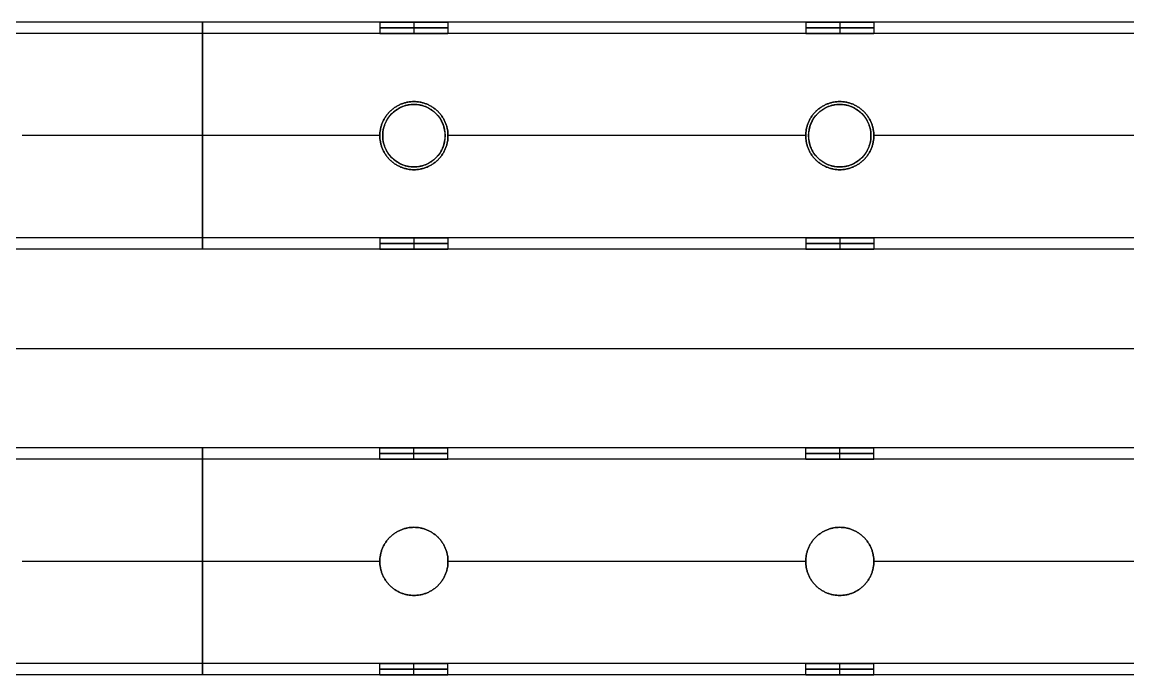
# Model space of a CAD drawing. Header units: millimetres. Extents: x -6529 to 809, y -8611 to 207.
# Drawn here: x 419.5 to 614.3, y -4410.7 to -4295.7 of the extents above; entities that cross this region are included whole.
import ezdxf

# ---------------------------------------------------------------- set-up
doc = ezdxf.new("R2010")
doc.units = ezdxf.units.MM
doc.header["$MEASUREMENT"] = 0
for name, color, linetype, true_color in [('gaten$11mm', 7, 'Continuous', 0xff6a35), ('platen', 7, 'Continuous', 0x007f00), ('staal', 5, 'Continuous', 0x0000ff)]:
    doc.layers.add(name, color=color, linetype=linetype, true_color=true_color)

# ---------------------------------------------------------------- blocks, each defined once
blk = doc.blocks.new('top plaat')
at = {"layer": 'platen'}
for p, q in [((995.5, -575), (995.5, -575, 18)), ((1070.5, -575), (1070.5, -575, 18)), ((990, -580.5), (990, -580.5, 18)), ((1001, -580.5), (1001, -580.5, 18)), ((1065, -580.5), (1065, -580.5, 18)), ((1076, -580.5), (1076, -580.5, 18)), ((995.5, -586), (995.5, -586, 18)), ((1070.5, -586), (1070.5, -586, 18)), ((0, -618), (1316, -618)), ((0, -618, 18), (1316, -618, 18))]:
    blk.add_line(p, q, dxfattribs=at)
for centre in [(995.5, -580.5, 9), (1070.5, -580.5, 9)]:
    blk.add_circle(centre, 5.5, dxfattribs=at)
for points in [[(995.5, -586), (990, -586), (990, -580.5), (990, -575), (995.5, -575), (1001, -575), (1001, -580.5), (1001, -586), (995.5, -586)], [(995.5, -586, 18), (990, -586, 18), (990, -580.5, 18), (990, -575, 18), (995.5, -575, 18), (1001, -575, 18), (1001, -580.5, 18), (1001, -586, 18), (995.5, -586, 18)], [(1070.5, -586), (1065, -586), (1065, -580.5), (1065, -575), (1070.5, -575), (1076, -575), (1076, -580.5), (1076, -586), (1070.5, -586)], [(1070.5, -586, 18), (1065, -586, 18), (1065, -580.5, 18), (1065, -575, 18), (1070.5, -575, 18), (1076, -575, 18), (1076, -580.5, 18), (1076, -586, 18), (1070.5, -586, 18)]]:
    blk.add_rational_spline(points, [1, 0.707106781187, 1, 0.707106781187, 1, 0.707106781187, 1, 0.707106781187, 1], degree=2, knots=[-37.699112, -37.699112, -37.699112, -28.274334, -28.274334, -18.849556, -18.849556, -9.424778, -9.424778, 0, 0, 0], dxfattribs=at)
blk = doc.blocks.new('plaat base')
at = {"layer": 'platen'}
for p, q in [((58, -600), (1258, -600)), ((58, -600, 18), (1258, -600, 18))]:
    blk.add_line(p, q, dxfattribs=at)

msp = doc.modelspace()

# ---------------------------------------------------------------- linework, layer by layer
at = {"layer": 'gaten$11mm'}
for centre in [(488.53, -4315.71), (563.53, -4315.71)]:
    msp.add_circle(centre, 5.5, dxfattribs=at)
at = {"layer": 'staal'}
for p, q in [((482.53, -4295.71, 20), (482.53, -4297.71, 20)), ((488.53, -4295.71, 26), (488.53, -4297.71, 26)), ((488.53, -4295.71, 14), (488.53, -4297.71, 14)), ((494.53, -4295.71, 20), (494.53, -4297.71, 20)), ((557.53, -4295.71, 20), (557.53, -4297.71, 20)), ((563.53, -4295.71, 26), (563.53, -4297.71, 26)), ((563.53, -4295.71, 14), (563.53, -4297.71, 14)), ((569.53, -4295.71, 20), (569.53, -4297.71, 20)), ((488.53, -4309.71, 2), (488.53, -4309.71)), ((488.53, -4309.71, 40), (488.53, -4309.71, 38)), ((563.53, -4309.71, 2), (563.53, -4309.71)), ((563.53, -4309.71, 40), (563.53, -4309.71, 38)), ((482.53, -4315.71, 2), (482.53, -4315.71)), ((482.53, -4315.71, 40), (482.53, -4315.71, 38)), ((494.53, -4315.71, 2), (494.53, -4315.71)), ((494.53, -4315.71, 40), (494.53, -4315.71, 38)), ((557.53, -4315.71, 2), (557.53, -4315.71)), ((557.53, -4315.71, 40), (557.53, -4315.71, 38)), ((569.53, -4315.71, 2), (569.53, -4315.71)), ((569.53, -4315.71, 40), (569.53, -4315.71, 38)), ((488.53, -4321.71, 2), (488.53, -4321.71)), ((488.53, -4321.71, 40), (488.53, -4321.71, 38)), ((563.53, -4321.71, 2), (563.53, -4321.71)), ((563.53, -4321.71, 40), (563.53, -4321.71, 38)), ((482.53, -4333.71, 20), (482.53, -4335.71, 20)), ((488.53, -4333.71, 26), (488.53, -4335.71, 26)), ((488.53, -4333.71, 14), (488.53, -4335.71, 14)), ((494.53, -4333.71, 20), (494.53, -4335.71, 20)), ((557.53, -4333.71, 20), (557.53, -4335.71, 20)), ((563.53, -4333.71, 26), (563.53, -4335.71, 26)), ((563.53, -4333.71, 14), (563.53, -4335.71, 14)), ((569.53, -4333.71, 20), (569.53, -4335.71, 20)), ((482.53, -4372.71, 1296), (482.53, -4370.71, 1296)), ((488.53, -4372.71, 1302), (488.53, -4370.71, 1302)), ((488.53, -4372.71, 1290), (488.53, -4370.71, 1290)), ((494.53, -4372.71, 1296), (494.53, -4370.71, 1296)), ((557.53, -4372.71, 1296), (557.53, -4370.71, 1296)), ((563.53, -4372.71, 1302), (563.53, -4370.71, 1302)), ((563.53, -4372.71, 1290), (563.53, -4370.71, 1290)), ((569.53, -4372.71, 1296), (569.53, -4370.71, 1296)), ((488.53, -4384.71, 1278), (488.53, -4384.71, 1276)), ((488.53, -4384.71, 1316), (488.53, -4384.71, 1314)), ((563.53, -4384.71, 1278), (563.53, -4384.71, 1276)), ((563.53, -4384.71, 1316), (563.53, -4384.71, 1314)), ((482.53, -4390.71, 1278), (482.53, -4390.71, 1276)), ((482.53, -4390.71, 1316), (482.53, -4390.71, 1314)), ((494.53, -4390.71, 1278), (494.53, -4390.71, 1276)), ((494.53, -4390.71, 1316), (494.53, -4390.71, 1314)), ((557.53, -4390.71, 1278), (557.53, -4390.71, 1276)), ((557.53, -4390.71, 1316), (557.53, -4390.71, 1314)), ((569.53, -4390.71, 1278), (569.53, -4390.71, 1276)), ((569.53, -4390.71, 1316), (569.53, -4390.71, 1314)), ((488.53, -4396.71, 1278), (488.53, -4396.71, 1276)), ((488.53, -4396.71, 1316), (488.53, -4396.71, 1314)), ((563.53, -4396.71, 1278), (563.53, -4396.71, 1276)), ((563.53, -4396.71, 1316), (563.53, -4396.71, 1314)), ((482.53, -4410.71, 1296), (482.53, -4408.71, 1296)), ((488.53, -4410.71, 1302), (488.53, -4408.71, 1302)), ((488.53, -4410.71, 1290), (488.53, -4408.71, 1290)), ((494.53, -4410.71, 1296), (494.53, -4408.71, 1296)), ((557.53, -4410.71, 1296), (557.53, -4408.71, 1296)), ((563.53, -4410.71, 1302), (563.53, -4408.71, 1302)), ((563.53, -4410.71, 1290), (563.53, -4408.71, 1290)), ((569.53, -4410.71, 1296), (569.53, -4408.71, 1296))]:
    msp.add_line(p, q, dxfattribs=at)
for points in [[(769.03, -4295.71), (451.28, -4295.71), (133.53, -4295.71)], [(769.03, -4295.71, 40), (451.28, -4295.71, 40), (133.53, -4295.71, 40)], [(482.53, -4295.71, 20), (451.03, -4295.71, 20), (419.53, -4295.71, 20)], [(451.28, -4295.71), (451.28, -4315.71), (451.28, -4335.71)], [(451.28, -4335.71, 40), (451.28, -4315.71, 40), (451.28, -4295.71, 40)], [(451.28, -4295.71, 40), (451.28, -4295.71, 20), (451.28, -4295.71)], [(557.53, -4295.71, 20), (526.03, -4295.71, 20), (494.53, -4295.71, 20)], [(632.53, -4295.71, 20), (601.03, -4295.71, 20), (569.53, -4295.71, 20)], [(769.03, -4297.71, 2), (451.28, -4297.71, 2), (133.53, -4297.71, 2)], [(769.03, -4297.71, 38), (451.28, -4297.71, 38), (133.53, -4297.71, 38)], [(482.53, -4297.71, 20), (451.03, -4297.71, 20), (419.53, -4297.71, 20)], [(451.28, -4333.71, 2), (451.28, -4315.71, 2), (451.28, -4297.71, 2)], [(451.28, -4297.71, 2), (451.28, -4297.71, 20), (451.28, -4297.71, 38)], [(451.28, -4297.71, 38), (451.28, -4315.71, 38), (451.28, -4333.71, 38)], [(557.53, -4297.71, 20), (526.03, -4297.71, 20), (494.53, -4297.71, 20)], [(632.53, -4297.71, 20), (601.03, -4297.71, 20), (569.53, -4297.71, 20)], [(482.53, -4315.71), (451.03, -4315.71), (419.53, -4315.71)], [(482.53, -4315.71, 40), (451.03, -4315.71, 40), (419.53, -4315.71, 40)], [(482.53, -4315.71, 2), (451.03, -4315.71, 2), (419.53, -4315.71, 2)], [(482.53, -4315.71, 38), (451.03, -4315.71, 38), (419.53, -4315.71, 38)], [(557.53, -4315.71), (526.03, -4315.71), (494.53, -4315.71)], [(557.53, -4315.71, 40), (526.03, -4315.71, 40), (494.53, -4315.71, 40)], [(557.53, -4315.71, 2), (526.03, -4315.71, 2), (494.53, -4315.71, 2)], [(557.53, -4315.71, 38), (526.03, -4315.71, 38), (494.53, -4315.71, 38)], [(632.53, -4315.71), (601.03, -4315.71), (569.53, -4315.71)], [(632.53, -4315.71, 40), (601.03, -4315.71, 40), (569.53, -4315.71, 40)], [(632.53, -4315.71, 2), (601.03, -4315.71, 2), (569.53, -4315.71, 2)], [(632.53, -4315.71, 38), (601.03, -4315.71, 38), (569.53, -4315.71, 38)], [(769.03, -4333.71, 2), (451.28, -4333.71, 2), (133.53, -4333.71, 2)], [(769.03, -4333.71, 38), (451.28, -4333.71, 38), (133.53, -4333.71, 38)], [(482.53, -4333.71, 20), (451.03, -4333.71, 20), (419.53, -4333.71, 20)], [(451.28, -4333.71, 38), (451.28, -4333.71, 20), (451.28, -4333.71, 2)], [(557.53, -4333.71, 20), (526.03, -4333.71, 20), (494.53, -4333.71, 20)], [(632.53, -4333.71, 20), (601.03, -4333.71, 20), (569.53, -4333.71, 20)], [(769.03, -4335.71), (451.28, -4335.71), (133.53, -4335.71)], [(769.03, -4335.71, 40), (451.28, -4335.71, 40), (133.53, -4335.71, 40)], [(482.53, -4335.71, 20), (451.03, -4335.71, 20), (419.53, -4335.71, 20)], [(451.28, -4335.71), (451.28, -4335.71, 20), (451.28, -4335.71, 40)], [(557.53, -4335.71, 20), (526.03, -4335.71, 20), (494.53, -4335.71, 20)], [(632.53, -4335.71, 20), (601.03, -4335.71, 20), (569.53, -4335.71, 20)], [(769.03, -4370.71, 1276), (451.28, -4370.71, 1276), (133.53, -4370.71, 1276)], [(769.03, -4370.71, 1316), (451.28, -4370.71, 1316), (133.53, -4370.71, 1316)], [(482.53, -4370.71, 1296), (451.03, -4370.71, 1296), (419.53, -4370.71, 1296)], [(451.28, -4410.71, 1276), (451.28, -4390.71, 1276), (451.28, -4370.71, 1276)], [(451.28, -4370.71, 1276), (451.28, -4370.71, 1296), (451.28, -4370.71, 1316)], [(451.28, -4370.71, 1316), (451.28, -4390.71, 1316), (451.28, -4410.71, 1316)], [(557.53, -4370.71, 1296), (526.03, -4370.71, 1296), (494.53, -4370.71, 1296)], [(632.53, -4370.71, 1296), (601.03, -4370.71, 1296), (569.53, -4370.71, 1296)], [(769.03, -4372.71, 1278), (451.28, -4372.71, 1278), (133.53, -4372.71, 1278)], [(769.03, -4372.71, 1314), (451.28, -4372.71, 1314), (133.53, -4372.71, 1314)], [(482.53, -4372.71, 1296), (451.03, -4372.71, 1296), (419.53, -4372.71, 1296)], [(451.28, -4372.71, 1314), (451.28, -4372.71, 1296), (451.28, -4372.71, 1278)], [(451.28, -4372.71, 1278), (451.28, -4390.71, 1278), (451.28, -4408.71, 1278)], [(451.28, -4408.71, 1314), (451.28, -4390.71, 1314), (451.28, -4372.71, 1314)], [(557.53, -4372.71, 1296), (526.03, -4372.71, 1296), (494.53, -4372.71, 1296)], [(632.53, -4372.71, 1296), (601.03, -4372.71, 1296), (569.53, -4372.71, 1296)], [(482.53, -4390.71, 1276), (451.03, -4390.71, 1276), (419.53, -4390.71, 1276)], [(482.53, -4390.71, 1316), (451.03, -4390.71, 1316), (419.53, -4390.71, 1316)], [(482.53, -4390.71, 1278), (451.03, -4390.71, 1278), (419.53, -4390.71, 1278)], [(482.53, -4390.71, 1314), (451.03, -4390.71, 1314), (419.53, -4390.71, 1314)], [(557.53, -4390.71, 1276), (526.03, -4390.71, 1276), (494.53, -4390.71, 1276)], [(557.53, -4390.71, 1316), (526.03, -4390.71, 1316), (494.53, -4390.71, 1316)], [(557.53, -4390.71, 1278), (526.03, -4390.71, 1278), (494.53, -4390.71, 1278)], [(557.53, -4390.71, 1314), (526.03, -4390.71, 1314), (494.53, -4390.71, 1314)], [(632.53, -4390.71, 1276), (601.03, -4390.71, 1276), (569.53, -4390.71, 1276)], [(632.53, -4390.71, 1316), (601.03, -4390.71, 1316), (569.53, -4390.71, 1316)], [(632.53, -4390.71, 1278), (601.03, -4390.71, 1278), (569.53, -4390.71, 1278)], [(632.53, -4390.71, 1314), (601.03, -4390.71, 1314), (569.53, -4390.71, 1314)], [(769.03, -4408.71, 1278), (451.28, -4408.71, 1278), (133.53, -4408.71, 1278)], [(769.03, -4408.71, 1314), (451.28, -4408.71, 1314), (133.53, -4408.71, 1314)], [(482.53, -4408.71, 1296), (451.03, -4408.71, 1296), (419.53, -4408.71, 1296)], [(451.28, -4408.71, 1278), (451.28, -4408.71, 1296), (451.28, -4408.71, 1314)], [(557.53, -4408.71, 1296), (526.03, -4408.71, 1296), (494.53, -4408.71, 1296)], [(632.53, -4408.71, 1296), (601.03, -4408.71, 1296), (569.53, -4408.71, 1296)], [(769.03, -4410.71, 1276), (451.28, -4410.71, 1276), (133.53, -4410.71, 1276)], [(769.03, -4410.71, 1316), (451.28, -4410.71, 1316), (133.53, -4410.71, 1316)], [(482.53, -4410.71, 1296), (451.03, -4410.71, 1296), (419.53, -4410.71, 1296)], [(451.28, -4410.71, 1316), (451.28, -4410.71, 1296), (451.28, -4410.71, 1276)], [(557.53, -4410.71, 1296), (526.03, -4410.71, 1296), (494.53, -4410.71, 1296)], [(632.53, -4410.71, 1296), (601.03, -4410.71, 1296), (569.53, -4410.71, 1296)]]:
    msp.add_open_spline(points, degree=2, dxfattribs=at)
for points, weights, knots in [([(488.53, -4295.71, 26), (482.53, -4295.71, 26), (482.53, -4295.71, 20), (482.53, -4295.71, 14), (488.53, -4295.71, 14), (494.53, -4295.71, 14), (494.53, -4295.71, 20), (494.53, -4295.71, 26), (488.53, -4295.71, 26)], [1, 0.707106781187, 1, 0.707106781187, 1, 0.707106781187, 1, 0.707106781187, 1], [0, 0, 0, 7.853982, 7.853982, 15.707963, 15.707963, 23.561945, 23.561945, 31.415927, 31.415927, 31.415927]), ([(563.53, -4295.71, 26), (557.53, -4295.71, 26), (557.53, -4295.71, 20), (557.53, -4295.71, 14), (563.53, -4295.71, 14), (569.53, -4295.71, 14), (569.53, -4295.71, 20), (569.53, -4295.71, 26), (563.53, -4295.71, 26)], [1, 0.707106781187, 1, 0.707106781187, 1, 0.707106781187, 1, 0.707106781187, 1], [0, 0, 0, 7.853982, 7.853982, 15.707963, 15.707963, 23.561945, 23.561945, 31.415927, 31.415927, 31.415927]), ([(488.53, -4296.71, 26), (482.53, -4296.71, 26), (482.53, -4296.71, 20), (482.53, -4296.71, 14), (488.53, -4296.71, 14), (494.53, -4296.71, 14), (494.53, -4296.71, 20), (494.53, -4296.71, 26), (488.53, -4296.71, 26)], [1, 0.707106781187, 1, 0.707106781187, 1, 0.707106781187, 1, 0.707106781187, 1], [0, 0, 0, 7.853982, 7.853982, 15.707963, 15.707963, 23.561945, 23.561945, 31.415927, 31.415927, 31.415927]), ([(488.53, -4297.71, 26), (494.53, -4297.71, 26), (494.53, -4297.71, 20), (494.53, -4297.71, 14), (488.53, -4297.71, 14), (482.53, -4297.71, 14), (482.53, -4297.71, 20), (482.53, -4297.71, 26), (488.53, -4297.71, 26)], [1, 0.707106781187, 1, 0.707106781187, 1, 0.707106781187, 1, 0.707106851018, 0.999999860338], [-31.415927, -31.415927, -31.415927, -23.561944, -23.561944, -15.707962, -15.707962, -7.85398, -7.85398, 0, 0, 0]), ([(563.53, -4296.71, 26), (557.53, -4296.71, 26), (557.53, -4296.71, 20), (557.53, -4296.71, 14), (563.53, -4296.71, 14), (569.53, -4296.71, 14), (569.53, -4296.71, 20), (569.53, -4296.71, 26), (563.53, -4296.71, 26)], [1, 0.707106781187, 1, 0.707106781187, 1, 0.707106781187, 1, 0.707106781187, 1], [0, 0, 0, 7.853982, 7.853982, 15.707963, 15.707963, 23.561945, 23.561945, 31.415927, 31.415927, 31.415927]), ([(563.53, -4297.71, 26), (569.53, -4297.71, 26), (569.53, -4297.71, 20), (569.53, -4297.71, 14), (563.53, -4297.71, 14), (557.53, -4297.71, 14), (557.53, -4297.71, 20), (557.53, -4297.71, 26), (563.53, -4297.71, 26)], [1, 0.707106781187, 1, 0.707106781187, 1, 0.707106781187, 1, 0.707106781187, 1], [-31.415927, -31.415927, -31.415927, -23.561945, -23.561945, -15.707963, -15.707963, -7.853982, -7.853982, 0, 0, 0]), ([(488.53, -4321.71), (494.53, -4321.71), (494.53, -4315.71), (494.53, -4309.71), (488.53, -4309.71), (482.53, -4309.71), (482.53, -4315.71), (482.53, -4321.71), (488.53, -4321.71)], [1, 0.707106781187, 1, 0.707106781187, 1, 0.707106781187, 1, 0.707106781187, 1], [-31.415927, -31.415927, -31.415927, -23.561945, -23.561945, -15.707963, -15.707963, -7.853982, -7.853982, 0, 0, 0]), ([(488.53, -4321.71, 40), (482.53, -4321.71, 40), (482.53, -4315.71, 40), (482.53, -4309.71, 40), (488.53, -4309.71, 40), (494.53, -4309.71, 40), (494.53, -4315.71, 40), (494.53, -4321.71, 40), (488.53, -4321.71, 40)], [1, 0.707106781187, 1, 0.707106781187, 1, 0.707106781187, 1, 0.707106781187, 1], [0, 0, 0, 7.853982, 7.853982, 15.707963, 15.707963, 23.561945, 23.561945, 31.415927, 31.415927, 31.415927]), ([(488.53, -4321.71, 2), (482.53, -4321.71, 2), (482.53, -4315.71, 2), (482.53, -4309.71, 2), (488.53, -4309.71, 2), (494.53, -4309.71, 2), (494.53, -4315.71, 2), (494.53, -4321.71, 2), (488.53, -4321.71, 2)], [1, 0.707106781187, 1, 0.707106781187, 1, 0.707106781187, 1, 0.707106781187, 1], [0, 0, 0, 7.853982, 7.853982, 15.707963, 15.707963, 23.561945, 23.561945, 31.415927, 31.415927, 31.415927]), ([(488.53, -4321.71, 38), (494.53, -4321.71, 38), (494.53, -4315.71, 38), (494.53, -4309.71, 38), (488.53, -4309.71, 38), (482.53, -4309.71, 38), (482.53, -4315.71, 38), (482.53, -4321.71, 38), (488.53, -4321.71, 38)], [1, 0.707106781187, 1, 0.707106781187, 1, 0.707106781187, 1, 0.707106781187, 1], [-31.415927, -31.415927, -31.415927, -23.561945, -23.561945, -15.707963, -15.707963, -7.853982, -7.853982, 0, 0, 0]), ([(488.53, -4321.71, 1), (482.53, -4321.71, 1), (482.53, -4315.71, 1), (482.53, -4309.71, 1), (488.53, -4309.71, 1), (494.53, -4309.71, 1), (494.53, -4315.71, 1), (494.53, -4321.71, 1), (488.53, -4321.71, 1)], [1, 0.707106781187, 1, 0.707106781187, 1, 0.707106781187, 1, 0.707106781187, 1], [0, 0, 0, 7.853982, 7.853982, 15.707963, 15.707963, 23.561945, 23.561945, 31.415927, 31.415927, 31.415927]), ([(488.53, -4321.71, 39), (482.53, -4321.71, 39), (482.53, -4315.71, 39), (482.53, -4309.71, 39), (488.53, -4309.71, 39), (494.53, -4309.71, 39), (494.53, -4315.71, 39), (494.53, -4321.71, 39), (488.53, -4321.71, 39)], [1, 0.707106781187, 1, 0.707106781187, 1, 0.707106781187, 1, 0.707106781187, 1], [0, 0, 0, 7.853982, 7.853982, 15.707963, 15.707963, 23.561945, 23.561945, 31.415927, 31.415927, 31.415927]), ([(563.53, -4321.71), (569.53, -4321.71), (569.53, -4315.71), (569.53, -4309.71), (563.53, -4309.71), (557.53, -4309.71), (557.53, -4315.71), (557.53, -4321.71), (563.53, -4321.71)], [1, 0.707106781187, 1, 0.707106781187, 1, 0.707106781187, 1, 0.707106781187, 1], [-31.415927, -31.415927, -31.415927, -23.561945, -23.561945, -15.707963, -15.707963, -7.853982, -7.853982, 0, 0, 0]), ([(563.53, -4321.71, 40), (557.53, -4321.71, 40), (557.53, -4315.71, 40), (557.53, -4309.71, 40), (563.53, -4309.71, 40), (569.53, -4309.71, 40), (569.53, -4315.71, 40), (569.53, -4321.71, 40), (563.53, -4321.71, 40)], [1, 0.707106781187, 1, 0.707106781187, 1, 0.707106781187, 1, 0.707106781187, 1], [0, 0, 0, 7.853982, 7.853982, 15.707963, 15.707963, 23.561945, 23.561945, 31.415927, 31.415927, 31.415927]), ([(563.53, -4321.71, 2), (557.53, -4321.71, 2), (557.53, -4315.71, 2), (557.53, -4309.71, 2), (563.53, -4309.71, 2), (569.53, -4309.71, 2), (569.53, -4315.71, 2), (569.53, -4321.71, 2), (563.53, -4321.71, 2)], [1, 0.707106781187, 1, 0.707106781187, 1, 0.707106781187, 1, 0.707106781187, 1], [0, 0, 0, 7.853982, 7.853982, 15.707963, 15.707963, 23.561945, 23.561945, 31.415927, 31.415927, 31.415927]), ([(563.53, -4321.71, 38), (569.53, -4321.71, 38), (569.53, -4315.71, 38), (569.53, -4309.71, 38), (563.53, -4309.71, 38), (557.53, -4309.71, 38), (557.53, -4315.71, 38), (557.53, -4321.71, 38), (563.53, -4321.71, 38)], [1, 0.707106781187, 1, 0.707106781187, 1, 0.707106781187, 1, 0.707106781187, 1], [-31.415927, -31.415927, -31.415927, -23.561945, -23.561945, -15.707963, -15.707963, -7.853982, -7.853982, 0, 0, 0]), ([(563.53, -4321.71, 1), (557.53, -4321.71, 1), (557.53, -4315.71, 1), (557.53, -4309.71, 1), (563.53, -4309.71, 1), (569.53, -4309.71, 1), (569.53, -4315.71, 1), (569.53, -4321.71, 1), (563.53, -4321.71, 1)], [1, 0.707106781187, 1, 0.707106781187, 1, 0.707106781187, 1, 0.707106781187, 1], [0, 0, 0, 7.853982, 7.853982, 15.707963, 15.707963, 23.561945, 23.561945, 31.415927, 31.415927, 31.415927]), ([(563.53, -4321.71, 39), (557.53, -4321.71, 39), (557.53, -4315.71, 39), (557.53, -4309.71, 39), (563.53, -4309.71, 39), (569.53, -4309.71, 39), (569.53, -4315.71, 39), (569.53, -4321.71, 39), (563.53, -4321.71, 39)], [1, 0.707106781187, 1, 0.707106781187, 1, 0.707106781187, 1, 0.707106781187, 1], [0, 0, 0, 7.853982, 7.853982, 15.707963, 15.707963, 23.561945, 23.561945, 31.415927, 31.415927, 31.415927]), ([(488.53, -4333.71, 26), (482.53, -4333.71, 26), (482.53, -4333.71, 20), (482.53, -4333.71, 14), (488.53, -4333.71, 14), (494.53, -4333.71, 14), (494.53, -4333.71, 20), (494.53, -4333.71, 26), (488.53, -4333.71, 26)], [1, 0.707106781187, 1, 0.707106781187, 1, 0.707106781187, 1, 0.707106781187, 1], [0, 0, 0, 7.853982, 7.853982, 15.707963, 15.707963, 23.561945, 23.561945, 31.415927, 31.415927, 31.415927]), ([(488.53, -4334.71, 26), (482.53, -4334.71, 26), (482.53, -4334.71, 20), (482.53, -4334.71, 14), (488.53, -4334.71, 14), (494.53, -4334.71, 14), (494.53, -4334.71, 20), (494.53, -4334.71, 26), (488.53, -4334.71, 26)], [1, 0.707106781187, 1, 0.707106781187, 1, 0.707106781187, 1, 0.707106781187, 1], [0, 0, 0, 7.853982, 7.853982, 15.707963, 15.707963, 23.561945, 23.561945, 31.415927, 31.415927, 31.415927]), ([(563.53, -4333.71, 26), (557.53, -4333.71, 26), (557.53, -4333.71, 20), (557.53, -4333.71, 14), (563.53, -4333.71, 14), (569.53, -4333.71, 14), (569.53, -4333.71, 20), (569.53, -4333.71, 26), (563.53, -4333.71, 26)], [0.999999860338, 0.707106851018, 1, 0.707106781187, 1, 0.707106781187, 1, 0.707106851018, 0.999999860338], [0, 0, 0, 7.853981, 7.853981, 15.707963, 15.707963, 23.561946, 23.561946, 31.415927, 31.415927, 31.415927]), ([(563.53, -4334.71, 26), (557.53, -4334.71, 26), (557.53, -4334.71, 20), (557.53, -4334.71, 14), (563.53, -4334.71, 14), (569.53, -4334.71, 14), (569.53, -4334.71, 20), (569.53, -4334.71, 26), (563.53, -4334.71, 26)], [1, 0.707106781187, 1, 0.707106781187, 1, 0.707106781187, 1, 0.707106781187, 1], [0, 0, 0, 7.853982, 7.853982, 15.707963, 15.707963, 23.561945, 23.561945, 31.415927, 31.415927, 31.415927]), ([(488.53, -4335.71, 26), (494.53, -4335.71, 26), (494.53, -4335.71, 20), (494.53, -4335.71, 14), (488.53, -4335.71, 14), (482.53, -4335.71, 14), (482.53, -4335.71, 20), (482.53, -4335.71, 26), (488.53, -4335.71, 26)], [1, 0.707106781187, 1, 0.707106781187, 1, 0.707106781187, 1, 0.707106781187, 1], [-31.415927, -31.415927, -31.415927, -23.561945, -23.561945, -15.707963, -15.707963, -7.853982, -7.853982, 0, 0, 0]), ([(563.53, -4335.71, 26), (569.53, -4335.71, 26), (569.53, -4335.71, 20), (569.53, -4335.71, 14), (563.53, -4335.71, 14), (557.53, -4335.71, 14), (557.53, -4335.71, 20), (557.53, -4335.71, 26), (563.53, -4335.71, 26)], [1, 0.707106781187, 1, 0.707106781187, 1, 0.707106781187, 1, 0.707106781187, 1], [-31.415927, -31.415927, -31.415927, -23.561945, -23.561945, -15.707963, -15.707963, -7.853982, -7.853982, 0, 0, 0]), ([(488.53, -4370.71, 1302), (494.53, -4370.71, 1302), (494.53, -4370.71, 1296), (494.53, -4370.71, 1290), (488.53, -4370.71, 1290), (482.53, -4370.71, 1290), (482.53, -4370.71, 1296), (482.53, -4370.71, 1302), (488.53, -4370.71, 1302)], [1, 0.707106781187, 1, 0.707106781187, 1, 0.707106781187, 1, 0.707106781187, 1], [-31.415927, -31.415927, -31.415927, -23.561945, -23.561945, -15.707963, -15.707963, -7.853982, -7.853982, 0, 0, 0]), ([(488.53, -4371.71, 1302), (482.53, -4371.71, 1302), (482.53, -4371.71, 1296), (482.53, -4371.71, 1290), (488.53, -4371.71, 1290), (494.53, -4371.71, 1290), (494.53, -4371.71, 1296), (494.53, -4371.71, 1302), (488.53, -4371.71, 1302)], [1, 0.707106781187, 1, 0.707106781187, 1, 0.707106781187, 1, 0.707106781187, 1], [0, 0, 0, 7.853982, 7.853982, 15.707963, 15.707963, 23.561945, 23.561945, 31.415927, 31.415927, 31.415927]), ([(563.53, -4370.71, 1302), (569.53, -4370.71, 1302), (569.53, -4370.71, 1296), (569.53, -4370.71, 1290), (563.53, -4370.71, 1290), (557.53, -4370.71, 1290), (557.53, -4370.71, 1296), (557.53, -4370.71, 1302), (563.53, -4370.71, 1302)], [1, 0.707106781187, 1, 0.707106781187, 1, 0.707106781187, 1, 0.707106781187, 1], [-31.415927, -31.415927, -31.415927, -23.561945, -23.561945, -15.707963, -15.707963, -7.853982, -7.853982, 0, 0, 0]), ([(563.53, -4371.71, 1302), (557.53, -4371.71, 1302), (557.53, -4371.71, 1296), (557.53, -4371.71, 1290), (563.53, -4371.71, 1290), (569.53, -4371.71, 1290), (569.53, -4371.71, 1296), (569.53, -4371.71, 1302), (563.53, -4371.71, 1302)], [1, 0.707106781187, 1, 0.707106781187, 1, 0.707106781187, 1, 0.707106781187, 1], [0, 0, 0, 7.853982, 7.853982, 15.707963, 15.707963, 23.561945, 23.561945, 31.415927, 31.415927, 31.415927]), ([(488.53, -4372.71, 1302), (482.53, -4372.71, 1302), (482.53, -4372.71, 1296), (482.53, -4372.71, 1290), (488.53, -4372.71, 1290), (494.53, -4372.71, 1290), (494.53, -4372.71, 1296), (494.53, -4372.71, 1302), (488.53, -4372.71, 1302)], [1, 0.707106781187, 1, 0.707106781187, 1, 0.707106781187, 1, 0.707106781187, 1], [0, 0, 0, 7.853982, 7.853982, 15.707963, 15.707963, 23.561945, 23.561945, 31.415927, 31.415927, 31.415927]), ([(563.53, -4372.71, 1302), (557.53, -4372.71, 1302), (557.53, -4372.71, 1296), (557.53, -4372.71, 1290), (563.53, -4372.71, 1290), (569.53, -4372.71, 1290), (569.53, -4372.71, 1296), (569.53, -4372.71, 1302), (563.53, -4372.71, 1302)], [0.999999860338, 0.707106851018, 1, 0.707106781187, 1, 0.707106781187, 1, 0.707106851018, 0.999999860338], [0, 0, 0, 7.853981, 7.853981, 15.707963, 15.707963, 23.561946, 23.561946, 31.415927, 31.415927, 31.415927]), ([(488.53, -4384.71, 1276), (494.53, -4384.71, 1276), (494.53, -4390.71, 1276), (494.53, -4396.71, 1276), (488.53, -4396.71, 1276), (482.53, -4396.71, 1276), (482.53, -4390.71, 1276), (482.53, -4384.71, 1276), (488.53, -4384.71, 1276)], [1, 0.707106781187, 1, 0.707106781187, 1, 0.707106781187, 1, 0.707106781187, 1], [-31.415927, -31.415927, -31.415927, -23.561945, -23.561945, -15.707963, -15.707963, -7.853982, -7.853982, 0, 0, 0]), ([(488.53, -4384.71, 1316), (482.53, -4384.71, 1316), (482.53, -4390.71, 1316), (482.53, -4396.71, 1316), (488.53, -4396.71, 1316), (494.53, -4396.71, 1316), (494.53, -4390.71, 1316), (494.53, -4384.71, 1316), (488.53, -4384.71, 1316)], [1, 0.707106781187, 1, 0.707106781187, 1, 0.707106781187, 1, 0.707106781187, 1], [0, 0, 0, 7.853982, 7.853982, 15.707963, 15.707963, 23.561945, 23.561945, 31.415927, 31.415927, 31.415927]), ([(488.53, -4384.71, 1278), (482.53, -4384.71, 1278), (482.53, -4390.71, 1278), (482.53, -4396.71, 1278), (488.53, -4396.71, 1278), (494.53, -4396.71, 1278), (494.53, -4390.71, 1278), (494.53, -4384.71, 1278), (488.53, -4384.71, 1278)], [1, 0.707106781187, 1, 0.707106781187, 1, 0.707106781187, 1, 0.707106781187, 1], [0, 0, 0, 7.853982, 7.853982, 15.707963, 15.707963, 23.561945, 23.561945, 31.415927, 31.415927, 31.415927]), ([(488.53, -4384.71, 1314), (494.53, -4384.71, 1314), (494.53, -4390.71, 1314), (494.53, -4396.71, 1314), (488.53, -4396.71, 1314), (482.53, -4396.71, 1314), (482.53, -4390.71, 1314), (482.53, -4384.71, 1314), (488.53, -4384.71, 1314)], [1, 0.707106781187, 1, 0.707106781187, 1, 0.707106781187, 1, 0.707106781187, 1], [-31.415927, -31.415927, -31.415927, -23.561945, -23.561945, -15.707963, -15.707963, -7.853982, -7.853982, 0, 0, 0]), ([(488.53, -4384.71, 1277), (482.53, -4384.71, 1277), (482.53, -4390.71, 1277), (482.53, -4396.71, 1277), (488.53, -4396.71, 1277), (494.53, -4396.71, 1277), (494.53, -4390.71, 1277), (494.53, -4384.71, 1277), (488.53, -4384.71, 1277)], [1, 0.707106781187, 1, 0.707106781187, 1, 0.707106781187, 1, 0.707106781187, 1], [0, 0, 0, 7.853982, 7.853982, 15.707963, 15.707963, 23.561945, 23.561945, 31.415927, 31.415927, 31.415927]), ([(488.53, -4384.71, 1315), (482.53, -4384.71, 1315), (482.53, -4390.71, 1315), (482.53, -4396.71, 1315), (488.53, -4396.71, 1315), (494.53, -4396.71, 1315), (494.53, -4390.71, 1315), (494.53, -4384.71, 1315), (488.53, -4384.71, 1315)], [1, 0.707106781187, 1, 0.707106781187, 1, 0.707106781187, 1, 0.707106781187, 1], [0, 0, 0, 7.853982, 7.853982, 15.707963, 15.707963, 23.561945, 23.561945, 31.415927, 31.415927, 31.415927]), ([(563.53, -4384.71, 1276), (569.53, -4384.71, 1276), (569.53, -4390.71, 1276), (569.53, -4396.71, 1276), (563.53, -4396.71, 1276), (557.53, -4396.71, 1276), (557.53, -4390.71, 1276), (557.53, -4384.71, 1276), (563.53, -4384.71, 1276)], [1, 0.707106781187, 1, 0.707106781187, 1, 0.707106781187, 1, 0.707106781187, 1], [-31.415927, -31.415927, -31.415927, -23.561945, -23.561945, -15.707963, -15.707963, -7.853982, -7.853982, 0, 0, 0]), ([(563.53, -4384.71, 1316), (557.53, -4384.71, 1316), (557.53, -4390.71, 1316), (557.53, -4396.71, 1316), (563.53, -4396.71, 1316), (569.53, -4396.71, 1316), (569.53, -4390.71, 1316), (569.53, -4384.71, 1316), (563.53, -4384.71, 1316)], [1, 0.707106781187, 1, 0.707106781187, 1, 0.707106781187, 1, 0.707106781187, 1], [0, 0, 0, 7.853982, 7.853982, 15.707963, 15.707963, 23.561945, 23.561945, 31.415927, 31.415927, 31.415927]), ([(563.53, -4384.71, 1278), (557.53, -4384.71, 1278), (557.53, -4390.71, 1278), (557.53, -4396.71, 1278), (563.53, -4396.71, 1278), (569.53, -4396.71, 1278), (569.53, -4390.71, 1278), (569.53, -4384.71, 1278), (563.53, -4384.71, 1278)], [1, 0.707106781187, 1, 0.707106781187, 1, 0.707106781187, 1, 0.707106781187, 1], [0, 0, 0, 7.853982, 7.853982, 15.707963, 15.707963, 23.561945, 23.561945, 31.415927, 31.415927, 31.415927]), ([(563.53, -4384.71, 1314), (569.53, -4384.71, 1314), (569.53, -4390.71, 1314), (569.53, -4396.71, 1314), (563.53, -4396.71, 1314), (557.53, -4396.71, 1314), (557.53, -4390.71, 1314), (557.53, -4384.71, 1314), (563.53, -4384.71, 1314)], [1, 0.707106781187, 1, 0.707106781187, 1, 0.707106781187, 1, 0.707106781187, 1], [-31.415927, -31.415927, -31.415927, -23.561945, -23.561945, -15.707963, -15.707963, -7.853982, -7.853982, 0, 0, 0]), ([(563.53, -4384.71, 1277), (557.53, -4384.71, 1277), (557.53, -4390.71, 1277), (557.53, -4396.71, 1277), (563.53, -4396.71, 1277), (569.53, -4396.71, 1277), (569.53, -4390.71, 1277), (569.53, -4384.71, 1277), (563.53, -4384.71, 1277)], [1, 0.707106781187, 1, 0.707106781187, 1, 0.707106781187, 1, 0.707106781187, 1], [0, 0, 0, 7.853982, 7.853982, 15.707963, 15.707963, 23.561945, 23.561945, 31.415927, 31.415927, 31.415927]), ([(563.53, -4384.71, 1315), (557.53, -4384.71, 1315), (557.53, -4390.71, 1315), (557.53, -4396.71, 1315), (563.53, -4396.71, 1315), (569.53, -4396.71, 1315), (569.53, -4390.71, 1315), (569.53, -4384.71, 1315), (563.53, -4384.71, 1315)], [1, 0.707106781187, 1, 0.707106781187, 1, 0.707106781187, 1, 0.707106781187, 1], [0, 0, 0, 7.853982, 7.853982, 15.707963, 15.707963, 23.561945, 23.561945, 31.415927, 31.415927, 31.415927]), ([(488.53, -4408.71, 1302), (494.53, -4408.71, 1302), (494.53, -4408.71, 1296), (494.53, -4408.71, 1290), (488.53, -4408.71, 1290), (482.53, -4408.71, 1290), (482.53, -4408.71, 1296), (482.53, -4408.71, 1302), (488.53, -4408.71, 1302)], [1, 0.707106781187, 1, 0.707106781187, 1, 0.707106781187, 1, 0.707106851018, 0.999999860338], [-31.415927, -31.415927, -31.415927, -23.561944, -23.561944, -15.707962, -15.707962, -7.85398, -7.85398, 0, 0, 0]), ([(563.53, -4408.71, 1302), (569.53, -4408.71, 1302), (569.53, -4408.71, 1296), (569.53, -4408.71, 1290), (563.53, -4408.71, 1290), (557.53, -4408.71, 1290), (557.53, -4408.71, 1296), (557.53, -4408.71, 1302), (563.53, -4408.71, 1302)], [1, 0.707106781187, 1, 0.707106781187, 1, 0.707106781187, 1, 0.707106781187, 1], [-31.415927, -31.415927, -31.415927, -23.561945, -23.561945, -15.707963, -15.707963, -7.853982, -7.853982, 0, 0, 0]), ([(488.53, -4409.71, 1302), (482.53, -4409.71, 1302), (482.53, -4409.71, 1296), (482.53, -4409.71, 1290), (488.53, -4409.71, 1290), (494.53, -4409.71, 1290), (494.53, -4409.71, 1296), (494.53, -4409.71, 1302), (488.53, -4409.71, 1302)], [1, 0.707106781187, 1, 0.707106781187, 1, 0.707106781187, 1, 0.707106781187, 1], [0, 0, 0, 7.853982, 7.853982, 15.707963, 15.707963, 23.561945, 23.561945, 31.415927, 31.415927, 31.415927]), ([(488.53, -4410.71, 1302), (482.53, -4410.71, 1302), (482.53, -4410.71, 1296), (482.53, -4410.71, 1290), (488.53, -4410.71, 1290), (494.53, -4410.71, 1290), (494.53, -4410.71, 1296), (494.53, -4410.71, 1302), (488.53, -4410.71, 1302)], [1, 0.707106781187, 1, 0.707106781187, 1, 0.707106781187, 1, 0.707106781187, 1], [0, 0, 0, 7.853982, 7.853982, 15.707963, 15.707963, 23.561945, 23.561945, 31.415927, 31.415927, 31.415927]), ([(563.53, -4409.71, 1302), (557.53, -4409.71, 1302), (557.53, -4409.71, 1296), (557.53, -4409.71, 1290), (563.53, -4409.71, 1290), (569.53, -4409.71, 1290), (569.53, -4409.71, 1296), (569.53, -4409.71, 1302), (563.53, -4409.71, 1302)], [1, 0.707106781187, 1, 0.707106781187, 1, 0.707106781187, 1, 0.707106781187, 1], [0, 0, 0, 7.853982, 7.853982, 15.707963, 15.707963, 23.561945, 23.561945, 31.415927, 31.415927, 31.415927]), ([(563.53, -4410.71, 1302), (557.53, -4410.71, 1302), (557.53, -4410.71, 1296), (557.53, -4410.71, 1290), (563.53, -4410.71, 1290), (569.53, -4410.71, 1290), (569.53, -4410.71, 1296), (569.53, -4410.71, 1302), (563.53, -4410.71, 1302)], [1, 0.707106781187, 1, 0.707106781187, 1, 0.707106781187, 1, 0.707106781187, 1], [0, 0, 0, 7.853982, 7.853982, 15.707963, 15.707963, 23.561945, 23.561945, 31.415927, 31.415927, 31.415927])]:
    msp.add_rational_spline(points, weights, degree=2, knots=knots, dxfattribs=at)

# ---------------------------------------------------------------- block references
at = {"layer": 'platen'}
for name, p in [('top plaat', (-506.97, -3735.21, 1316)), ('plaat base', (-506.97, -3753.21, 40))]:
    msp.add_blockref(name, p, dxfattribs=at)

doc.saveas('drawing.dxf')
